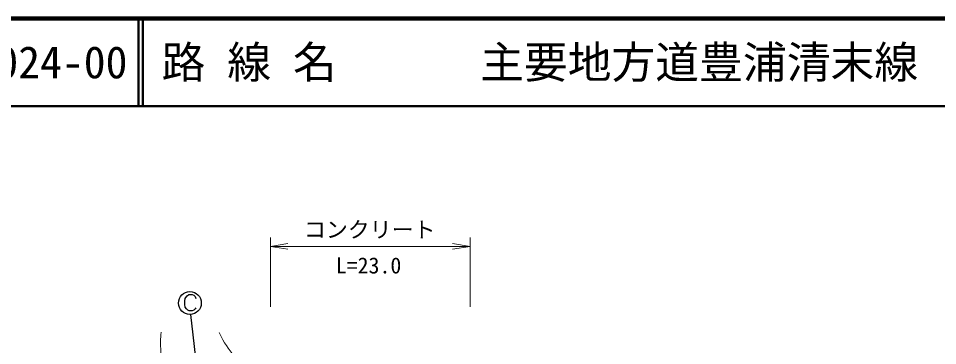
# Model space of a CAD drawing. Units: millimetres, scale not verified. Extents: x 40000 to 680000, y 20000 to 380000.
# Drawn here: x 164035 to 268959, y 342688 to 380000 of the extents above; entities that cross this region are included whole.
import ezdxf
from ezdxf.enums import TextEntityAlignment as Align

# ---------------------------------------------------------------- set-up
doc = ezdxf.new("R2010")
doc.units = ezdxf.units.MM
doc.header["$LTSCALE"] = 1000
for name, color, linetype, lineweight in [('M-STR-HTXT', 7, 'Continuous', 13), ('M-STR-STRC', 7, 'Continuous', 25), ('M-TTL', 2, 'Continuous', 140), ('M-TTL-LINE', 7, 'Continuous', 50), ('M-WORK', 1, 'Continuous', 13)]:
    doc.layers.add(name, color=color, linetype=linetype, lineweight=lineweight)
doc.layers.add('M-TTL-TXT', color=7, linetype='Continuous')
doc.styles.add('ＭＳ ゴシック', font='')
doc.styles.get('ＭＳ ゴシック').set_extended_font_data('MS Gothic')

# ---------------------------------------------------------------- blocks, each defined once
blk = doc.blocks.new('open_arrow')
at = {"color": 0, "linetype": 'Continuous', "lineweight": -2}
blk.add_lwpolyline([(7.5, 1.25), (0, 0), (7.5, -1.25)], dxfattribs=at)

msp = doc.modelspace()

# ---------------------------------------------------------------- linework, layer by layer
at = {"layer": 'M-STR-HTXT'}
for p, q in [((192802, 347118), (192802, 355005)), ((215599, 347118), (215599, 355005)), ((192802, 354005), (215599, 354005))]:
    msp.add_line(p, q, dxfattribs=at)
at = {"layer": 'M-STR-STRC'}
for p, q in [((183154, 348160), (183303, 348362)), ((183303, 348362), (183504, 348500)), ((183504, 348500), (183867, 348503)), ((183867, 348503), (184078, 348435)), ((184078, 348435), (184221, 348292)), ((183016, 347789), (183083, 348073)), ((183016, 347359), (183016, 347789)), ((183078, 347084), (183016, 347359)), ((183083, 348073), (183154, 348160)), ((184221, 348292), (184297, 348073)), ((183224, 346865), (183078, 347084)), ((183361, 346725), (183224, 346865)), ((183513, 346652), (183361, 346725)), ((183870, 346652), (183513, 346652)), ((184080, 346719), (183870, 346652)), ((184224, 346868), (184080, 346719)), ((184288, 347000), (184224, 346868)), ((186270, 323612), (183721, 346245))]:
    msp.add_line(p, q, dxfattribs=at)
msp.add_circle((183617, 347541), 1300, dxfattribs=at)
msp.add_circle((183617, 347541), 1300, dxfattribs=at)
at = {"layer": 'M-TTL'}
msp.add_line((680000, 380000), (40000, 380000), dxfattribs=at)
at = {"layer": 'M-TTL-LINE'}
for p, q in [((177750, 380000), (177750, 370000)), ((178250, 380000), (178250, 370000)), ((40000, 370000), (680000, 370000))]:
    msp.add_line(p, q, dxfattribs=at)
at = {"layer": 'M-WORK'}
for points, knots in [([(180340, 344201), (180237, 343376), (180235, 343068), (180280, 342343), (180354, 341158), (180540, 340473), (181059, 339406), (181700, 338090), (182341, 337474), (183457, 336529), (184493, 335651), (185184, 335285), (186394, 334670), (187782, 333966), (188610, 333644), (190111, 333232), (191883, 332745), (192955, 332856), (194786, 332692), (198128, 332394), (200024, 332531), (203358, 332153), (206219, 331828), (207754, 331195), (210611, 330834), (213360, 330487), (214926, 330565), (217684, 330295), (221485, 329922), (223610, 329671), (227394, 329156), (232139, 328510), (234759, 327891), (239503, 327238), (241842, 326915), (242597, 326809), (245497, 326458)], [0, 0, 0, 0, 1, 1, 1, 2, 2, 2, 3, 3, 3, 4, 4, 4, 5, 5, 5, 6, 6, 6, 7, 7, 7, 8, 8, 8, 9, 9, 9, 10, 10, 10, 11, 11, 11, 12, 12, 12, 12]), ([(186950, 344189), (187591, 342899), (187899, 342398), (188748, 341432), (189888, 340134), (190887, 339784), (192344, 338855), (193855, 337891), (194732, 337385), (196360, 336637), (197957, 335903), (198844, 335412), (200556, 335018), (202706, 334525), (203986, 334634), (206191, 334659), (208963, 334690), (210507, 334959), (213264, 335258), (215377, 335488), (216541, 335789), (218659, 335977), (220264, 336120), (221171, 336192), (222781, 336131), (225852, 336014), (227588, 335817), (230587, 335145), (233653, 334458), (235325, 333879), (238326, 332947), (242357, 331696), (244582, 330892), (248556, 329470), (251928, 328265), (253716, 327293), (257148, 326274), (258622, 325836), (259131, 325676), (260944, 325235)], [0, 0, 0, 0, 1, 1, 1, 2, 2, 2, 3, 3, 3, 4, 4, 4, 5, 5, 5, 6, 6, 6, 7, 7, 7, 8, 8, 8, 9, 9, 9, 10, 10, 10, 11, 11, 11, 12, 12, 12, 13, 13, 13, 13])]:
    msp.add_open_spline(points, degree=3, knots=knots, dxfattribs=at)

# ---------------------------------------------------------------- block references
at = {"layer": 'M-STR-HTXT', "xscale": 267, "yscale": 267}
msp.add_blockref('open_arrow', (192802, 354005), dxfattribs=at)
at = {"layer": 'M-STR-HTXT', "xscale": 267, "yscale": 267, "rotation": 180}
msp.add_blockref('open_arrow', (215599, 354005), dxfattribs=at)

# ---------------------------------------------------------------- texts
at = {"layer": 'M-STR-HTXT', "style": 'ＭＳ ゴシック'}
msp.add_text('コンクリート', height=1833, dxfattribs=at).set_placement((204136, 355919), align=Align.MIDDLE_CENTER)
msp.add_text('L=23.0', height=1833, dxfattribs=at).set_placement((204003, 350363), align=Align.BOTTOM_CENTER)
at = {"layer": 'M-TTL-TXT', "style": 'ＭＳ ゴシック'}
for s, p in [('024-00', (161521, 375000)), ('路 線 名', (180380, 375000)), ('主要地方道豊浦清末線', (216734, 375000))]:
    msp.add_text(s, height=3666, dxfattribs=at).set_placement(p, align=Align.MIDDLE_LEFT)

doc.saveas('drawing.dxf')
